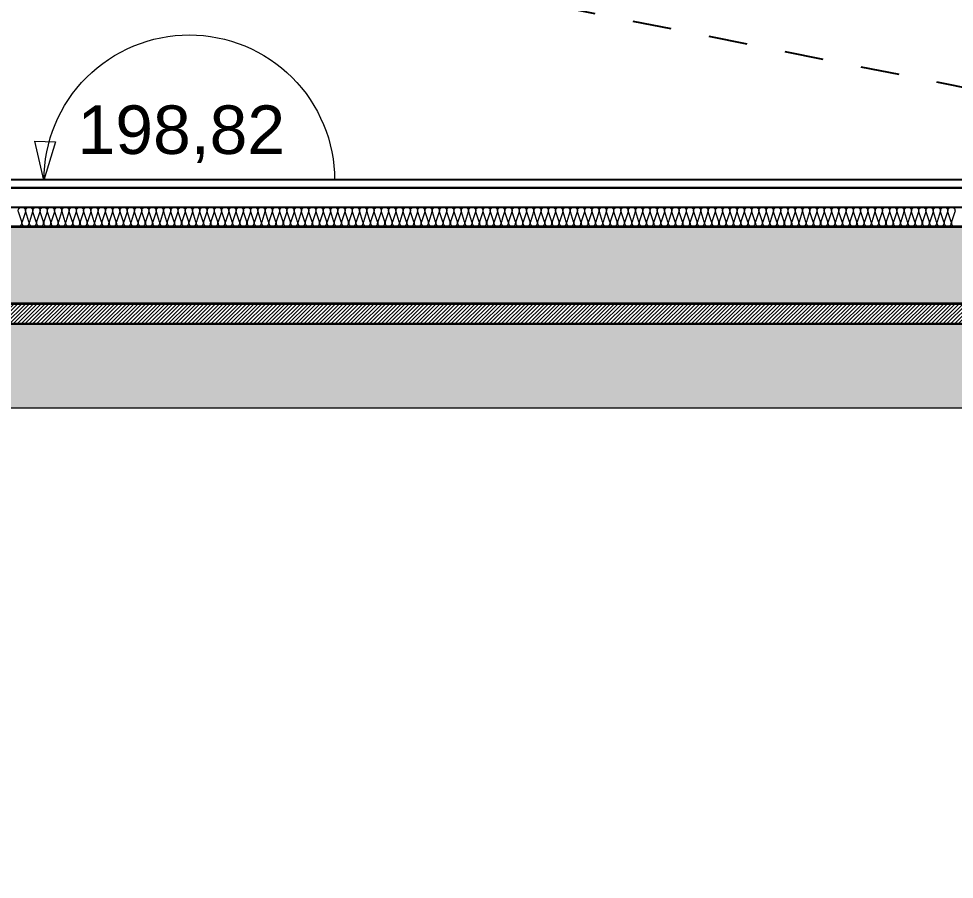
# Model space of a CAD drawing. Header units: metres. Extents: x 1838950 to 1842843, y 5171318 to 5174224.
# Drawn here: x 1841232.464 to 1841234.88, y 5171389.575 to 5171391.798 of the extents above; entities that cross this region are included whole.
import ezdxf

# ---------------------------------------------------------------- set-up
doc = ezdxf.new("R2010")
doc.units = ezdxf.units.M
doc.header["$LTSCALE"] = 0.0254
doc.linetypes.add('Style de ligne -1', pattern=[0.83328, 0.41656, -0.41672])
doc.layers.add('00 CHAZAL Coupe A.5', color=7, linetype='Continuous', lineweight=18)
doc.styles.add('Arial', font='arial.ttf')

# ---------------------------------------------------------------- blocks, each defined once
blk = doc.blocks.new('Groupe-1793-1')
at = {"layer": '00 CHAZAL Coupe A.5', "color": 7, "linetype": 'Continuous', "lineweight": 13}
for p, q in [((1841224.4753, 5171391.3112), (1841246.3779, 5171391.3112)), ((1841224.4753, 5171391.2612), (1841246.3779, 5171391.2612))]:
    blk.add_line(p, q, dxfattribs=at)
at = {"layer": '00 CHAZAL Coupe A.5', "color": 7, "linetype": 'Continuous', "lineweight": 13, "flags": 128}
for points in [[(1841232.4628, 5171391.2612, 0.511611), (1841232.4717, 5171391.2735), (1841232.4633, 5171391.2988, -0.511611), (1841232.4722, 5171391.3112, -0.511611), (1841232.4811, 5171391.2988), (1841232.4727, 5171391.2735, 0.511611), (1841232.4816, 5171391.2612, 0.511611), (1841232.4904, 5171391.2735), (1841232.482, 5171391.2988, -0.511611), (1841232.4909, 5171391.3112, -0.511611), (1841232.4998, 5171391.2988), (1841232.4914, 5171391.2735, 0.511611), (1841232.5003, 5171391.2612, 0.511611), (1841232.5092, 5171391.2735), (1841232.5008, 5171391.2988, -0.511611), (1841232.5097, 5171391.3112, -0.511611), (1841232.5186, 5171391.2988), (1841232.5102, 5171391.2735, 0.511611), (1841232.5191, 5171391.2612, 0.511611), (1841232.5279, 5171391.2735), (1841232.5195, 5171391.2988, -0.511611), (1841232.5284, 5171391.3112, -0.511611), (1841232.5373, 5171391.2988), (1841232.5289, 5171391.2735, 0.511611), (1841232.5378, 5171391.2612, 0.511611), (1841232.5467, 5171391.2735), (1841232.5383, 5171391.2988, -0.511611), (1841232.5472, 5171391.3112, -0.511611), (1841232.5561, 5171391.2988), (1841232.5477, 5171391.2735, 0.511611), (1841232.5566, 5171391.2612, 0.511611), (1841232.5654, 5171391.2735), (1841232.557, 5171391.2988, -0.511611), (1841232.5659, 5171391.3112, -0.511611), (1841232.5748, 5171391.2988), (1841232.5664, 5171391.2735, 0.511611), (1841232.5753, 5171391.2612, 0.511611), (1841232.5842, 5171391.2735), (1841232.5758, 5171391.2988, -0.511611), (1841232.5847, 5171391.3112, -0.511611), (1841232.5936, 5171391.2988), (1841232.5852, 5171391.2735, 0.511611), (1841232.5941, 5171391.2612, 0.511611), (1841232.6029, 5171391.2735), (1841232.5945, 5171391.2988, -0.511611), (1841232.6034, 5171391.3112, -0.511611), (1841232.6123, 5171391.2988), (1841232.6039, 5171391.2735, 0.511611), (1841232.6128, 5171391.2612, 0.511611), (1841232.6217, 5171391.2735), (1841232.6133, 5171391.2988, -0.511611), (1841232.6222, 5171391.3112, -0.511611), (1841232.6311, 5171391.2988), (1841232.6227, 5171391.2735, 0.511611), (1841232.6316, 5171391.2612, 0.511611), (1841232.6404, 5171391.2735), (1841232.632, 5171391.2988, -0.511611), (1841232.6409, 5171391.3112, -0.511611), (1841232.6498, 5171391.2988), (1841232.6414, 5171391.2735, 0.511611), (1841232.6503, 5171391.2612, 0.511611), (1841232.6592, 5171391.2735), (1841232.6508, 5171391.2988, -0.511611), (1841232.6597, 5171391.3112, -0.511611), (1841232.6686, 5171391.2988), (1841232.6602, 5171391.2735, 0.511611), (1841232.6691, 5171391.2612, 0.511611), (1841232.6779, 5171391.2735), (1841232.6695, 5171391.2988, -0.511611), (1841232.6784, 5171391.3112, -0.511611), (1841232.6873, 5171391.2988), (1841232.6789, 5171391.2735, 0.511611), (1841232.6878, 5171391.2612)], [(1841232.6878, 5171391.2612, 0.511611), (1841232.6967, 5171391.2735), (1841232.6883, 5171391.2988, -0.511611), (1841232.6972, 5171391.3112, -0.511611), (1841232.7061, 5171391.2988), (1841232.6977, 5171391.2735, 0.511611), (1841232.7066, 5171391.2612, 0.511611), (1841232.7154, 5171391.2735), (1841232.707, 5171391.2988, -0.511611), (1841232.7159, 5171391.3112, -0.511611), (1841232.7248, 5171391.2988), (1841232.7164, 5171391.2735, 0.511611), (1841232.7253, 5171391.2612, 0.511611), (1841232.7342, 5171391.2735), (1841232.7258, 5171391.2988, -0.511611), (1841232.7347, 5171391.3112, -0.511611), (1841232.7436, 5171391.2988), (1841232.7352, 5171391.2735, 0.511611), (1841232.7441, 5171391.2612, 0.511611), (1841232.7529, 5171391.2735), (1841232.7445, 5171391.2988, -0.511611), (1841232.7534, 5171391.3112, -0.511611), (1841232.7623, 5171391.2988), (1841232.7539, 5171391.2735, 0.511611), (1841232.7628, 5171391.2612, 0.511611), (1841232.7717, 5171391.2735), (1841232.7633, 5171391.2988, -0.511611), (1841232.7722, 5171391.3112, -0.511611), (1841232.7811, 5171391.2988), (1841232.7727, 5171391.2735, 0.511611), (1841232.7816, 5171391.2612, 0.511611), (1841232.7904, 5171391.2735), (1841232.782, 5171391.2988, -0.511611), (1841232.7909, 5171391.3112, -0.511611), (1841232.7998, 5171391.2988), (1841232.7914, 5171391.2735, 0.511611), (1841232.8003, 5171391.2612, 0.511611), (1841232.8092, 5171391.2735), (1841232.8008, 5171391.2988, -0.511611), (1841232.8097, 5171391.3112, -0.511611), (1841232.8186, 5171391.2988), (1841232.8102, 5171391.2735, 0.511611), (1841232.8191, 5171391.2612, 0.511611), (1841232.8279, 5171391.2735), (1841232.8195, 5171391.2988, -0.511611), (1841232.8284, 5171391.3112, -0.511611), (1841232.8373, 5171391.2988), (1841232.8289, 5171391.2735, 0.511611), (1841232.8378, 5171391.2612, 0.511611), (1841232.8467, 5171391.2735), (1841232.8383, 5171391.2988, -0.511611), (1841232.8472, 5171391.3112, -0.511611), (1841232.8561, 5171391.2988), (1841232.8477, 5171391.2735, 0.511611), (1841232.8566, 5171391.2612, 0.511611), (1841232.8654, 5171391.2735), (1841232.857, 5171391.2988, -0.511611), (1841232.8659, 5171391.3112, -0.511611), (1841232.8748, 5171391.2988), (1841232.8664, 5171391.2735, 0.511611), (1841232.8753, 5171391.2612, 0.511611), (1841232.8842, 5171391.2735), (1841232.8758, 5171391.2988, -0.511611), (1841232.8847, 5171391.3112, -0.511611), (1841232.8936, 5171391.2988), (1841232.8852, 5171391.2735, 0.511611), (1841232.8941, 5171391.2612, 0.511611), (1841232.9029, 5171391.2735), (1841232.8945, 5171391.2988, -0.511611), (1841232.9034, 5171391.3112, -0.511611), (1841232.9123, 5171391.2988), (1841232.9039, 5171391.2735, 0.511611), (1841232.9128, 5171391.2612, 0.511611), (1841232.9217, 5171391.2735), (1841232.9133, 5171391.2988, -0.511611), (1841232.9222, 5171391.3112, -0.511611), (1841232.9311, 5171391.2988), (1841232.9227, 5171391.2735, 0.511611), (1841232.9316, 5171391.2612, 0.511611), (1841232.9404, 5171391.2735), (1841232.932, 5171391.2988, -0.511611), (1841232.9409, 5171391.3112, -0.511611), (1841232.9498, 5171391.2988), (1841232.9414, 5171391.2735, 0.511611), (1841232.9503, 5171391.2612, 0.511611), (1841232.9592, 5171391.2735), (1841232.9508, 5171391.2988, -0.511611), (1841232.9597, 5171391.3112, -0.511611), (1841232.9686, 5171391.2988), (1841232.9602, 5171391.2735, 0.511611), (1841232.9691, 5171391.2612, 0.511611), (1841232.9779, 5171391.2735), (1841232.9695, 5171391.2988, -0.511611), (1841232.9784, 5171391.3112, -0.511611), (1841232.9873, 5171391.2988), (1841232.9789, 5171391.2735, 0.511611), (1841232.9878, 5171391.2612, 0.511611), (1841232.9967, 5171391.2735), (1841232.9883, 5171391.2988, -0.511611), (1841232.9972, 5171391.3112, -0.511611), (1841233.0061, 5171391.2988), (1841232.9977, 5171391.2735, 0.511611), (1841233.0066, 5171391.2612, 0.511611), (1841233.0154, 5171391.2735), (1841233.007, 5171391.2988, -0.511611), (1841233.0159, 5171391.3112, -0.511611), (1841233.0248, 5171391.2988), (1841233.0164, 5171391.2735, 0.511611), (1841233.0253, 5171391.2612, 0.511611), (1841233.0342, 5171391.2735), (1841233.03, 5171391.2862)], [(1841233.03, 5171391.2862), (1841233.0258, 5171391.2988, -0.511611), (1841233.0347, 5171391.3112, -0.511611), (1841233.0436, 5171391.2988), (1841233.0352, 5171391.2735, 0.511611), (1841233.0441, 5171391.2612, 0.511611), (1841233.0529, 5171391.2735), (1841233.0445, 5171391.2988, -0.511611), (1841233.0534, 5171391.3112, -0.511611), (1841233.0623, 5171391.2988), (1841233.0539, 5171391.2735, 0.511611), (1841233.0628, 5171391.2612, 0.511611), (1841233.0717, 5171391.2735), (1841233.0633, 5171391.2988, -0.511611), (1841233.0722, 5171391.3112, -0.511611), (1841233.0811, 5171391.2988), (1841233.0727, 5171391.2735, 0.511611), (1841233.0816, 5171391.2612, 0.511611), (1841233.0904, 5171391.2735), (1841233.082, 5171391.2988, -0.511611), (1841233.0909, 5171391.3112, -0.511611), (1841233.0998, 5171391.2988), (1841233.0914, 5171391.2735, 0.511611), (1841233.1003, 5171391.2612, 0.511611), (1841233.1092, 5171391.2735), (1841233.1008, 5171391.2988, -0.511611), (1841233.1097, 5171391.3112, -0.511611), (1841233.1186, 5171391.2988), (1841233.1102, 5171391.2735, 0.511611), (1841233.1191, 5171391.2612, 0.511611), (1841233.1279, 5171391.2735), (1841233.1195, 5171391.2988, -0.511611), (1841233.1284, 5171391.3112, -0.511611), (1841233.1373, 5171391.2988), (1841233.1289, 5171391.2735, 0.511611), (1841233.1378, 5171391.2612, 0.511611), (1841233.1467, 5171391.2735), (1841233.1383, 5171391.2988, -0.511611), (1841233.1472, 5171391.3112, -0.511611), (1841233.1561, 5171391.2988), (1841233.1477, 5171391.2735, 0.511611), (1841233.1566, 5171391.2612, 0.511611), (1841233.1654, 5171391.2735), (1841233.157, 5171391.2988, -0.511611), (1841233.1659, 5171391.3112, -0.511611), (1841233.1748, 5171391.2988), (1841233.1664, 5171391.2735, 0.511611), (1841233.1753, 5171391.2612, 0.511611), (1841233.1842, 5171391.2735), (1841233.1758, 5171391.2988, -0.511611), (1841233.1847, 5171391.3112, -0.511611), (1841233.1936, 5171391.2988), (1841233.1852, 5171391.2735, 0.511611), (1841233.1941, 5171391.2612, 0.511611), (1841233.2029, 5171391.2735), (1841233.1945, 5171391.2988, -0.511611), (1841233.2034, 5171391.3112, -0.511611), (1841233.2123, 5171391.2988), (1841233.2039, 5171391.2735, 0.511611), (1841233.2128, 5171391.2612, 0.511611), (1841233.2217, 5171391.2735), (1841233.2133, 5171391.2988, -0.511611), (1841233.2222, 5171391.3112, -0.511611), (1841233.2311, 5171391.2988), (1841233.2227, 5171391.2735, 0.511611), (1841233.2316, 5171391.2612, 0.511611), (1841233.2404, 5171391.2735), (1841233.232, 5171391.2988, -0.511611), (1841233.2409, 5171391.3112, -0.511611), (1841233.2498, 5171391.2988), (1841233.2414, 5171391.2735, 0.511611), (1841233.2503, 5171391.2612, 0.511611), (1841233.2592, 5171391.2735), (1841233.2508, 5171391.2988, -0.511611), (1841233.2597, 5171391.3112, -0.511611), (1841233.2686, 5171391.2988), (1841233.2602, 5171391.2735, 0.511611), (1841233.2691, 5171391.2612, 0.511611), (1841233.2779, 5171391.2735), (1841233.2695, 5171391.2988, -0.511611), (1841233.2784, 5171391.3112, -0.511611), (1841233.2873, 5171391.2988), (1841233.2789, 5171391.2735, 0.511611), (1841233.2878, 5171391.2612, 0.511611), (1841233.2967, 5171391.2735), (1841233.2883, 5171391.2988, -0.511611), (1841233.2972, 5171391.3112, -0.511611), (1841233.3061, 5171391.2988), (1841233.2977, 5171391.2735, 0.511611), (1841233.3066, 5171391.2612, 0.511611), (1841233.3154, 5171391.2735), (1841233.307, 5171391.2988, -0.511611), (1841233.3159, 5171391.3112, -0.511611), (1841233.3248, 5171391.2988), (1841233.3164, 5171391.2735, 0.511611), (1841233.3253, 5171391.2612, 0.511611), (1841233.3342, 5171391.2735), (1841233.3258, 5171391.2988, -0.511611), (1841233.3347, 5171391.3112, -0.511611), (1841233.3436, 5171391.2988), (1841233.3352, 5171391.2735, 0.511611), (1841233.3441, 5171391.2612, 0.511611), (1841233.3529, 5171391.2735), (1841233.3445, 5171391.2988, -0.511611), (1841233.3534, 5171391.3112, -0.511611), (1841233.3623, 5171391.2988), (1841233.3539, 5171391.2735, 0.511611), (1841233.3628, 5171391.2612, 0.511611), (1841233.3717, 5171391.2735), (1841233.3633, 5171391.2988, -0.511611), (1841233.3722, 5171391.3112)], [(1841233.3722, 5171391.3112, -0.511611), (1841233.3811, 5171391.2988), (1841233.3727, 5171391.2735, 0.511611), (1841233.3816, 5171391.2612, 0.511611), (1841233.3904, 5171391.2735), (1841233.382, 5171391.2988, -0.511611), (1841233.3909, 5171391.3112, -0.511611), (1841233.3998, 5171391.2988), (1841233.3914, 5171391.2735, 0.511611), (1841233.4003, 5171391.2612, 0.511611), (1841233.4092, 5171391.2735), (1841233.4008, 5171391.2988, -0.511611), (1841233.4097, 5171391.3112, -0.511611), (1841233.4186, 5171391.2988), (1841233.4102, 5171391.2735, 0.511611), (1841233.4191, 5171391.2612, 0.511611), (1841233.4279, 5171391.2735), (1841233.4195, 5171391.2988, -0.511611), (1841233.4284, 5171391.3112, -0.511611), (1841233.4373, 5171391.2988), (1841233.4289, 5171391.2735, 0.511611), (1841233.4378, 5171391.2612, 0.511611), (1841233.4467, 5171391.2735), (1841233.4383, 5171391.2988, -0.511611), (1841233.4472, 5171391.3112, -0.511611), (1841233.4561, 5171391.2988), (1841233.4477, 5171391.2735, 0.511611), (1841233.4566, 5171391.2612, 0.511611), (1841233.4654, 5171391.2735), (1841233.457, 5171391.2988, -0.511611), (1841233.4659, 5171391.3112, -0.511611), (1841233.4748, 5171391.2988), (1841233.4664, 5171391.2735, 0.511611), (1841233.4753, 5171391.2612, 0.511611), (1841233.4842, 5171391.2735), (1841233.4758, 5171391.2988, -0.511611), (1841233.4847, 5171391.3112, -0.511611), (1841233.4936, 5171391.2988), (1841233.4852, 5171391.2735, 0.511611), (1841233.4941, 5171391.2612, 0.511611), (1841233.5029, 5171391.2735), (1841233.4945, 5171391.2988, -0.511611), (1841233.5034, 5171391.3112, -0.511611), (1841233.5123, 5171391.2988), (1841233.5039, 5171391.2735, 0.511611), (1841233.5128, 5171391.2612, 0.511611), (1841233.5217, 5171391.2735), (1841233.5133, 5171391.2988, -0.511611), (1841233.5222, 5171391.3112, -0.511611), (1841233.5311, 5171391.2988), (1841233.5227, 5171391.2735, 0.511611), (1841233.5316, 5171391.2612, 0.511611), (1841233.5404, 5171391.2735), (1841233.532, 5171391.2988, -0.511611), (1841233.5409, 5171391.3112, -0.511611), (1841233.5498, 5171391.2988), (1841233.5414, 5171391.2735, 0.511611), (1841233.5503, 5171391.2612, 0.511611), (1841233.5592, 5171391.2735), (1841233.5508, 5171391.2988, -0.511611), (1841233.5597, 5171391.3112, -0.511611), (1841233.5686, 5171391.2988), (1841233.5602, 5171391.2735, 0.511611), (1841233.5691, 5171391.2612, 0.511611), (1841233.5779, 5171391.2735), (1841233.5695, 5171391.2988, -0.511611), (1841233.5784, 5171391.3112, -0.511611), (1841233.5873, 5171391.2988), (1841233.5789, 5171391.2735, 0.511611), (1841233.5878, 5171391.2612, 0.511611), (1841233.5967, 5171391.2735), (1841233.5883, 5171391.2988, -0.511611), (1841233.5972, 5171391.3112, -0.511611), (1841233.6061, 5171391.2988), (1841233.5977, 5171391.2735, 0.511611), (1841233.6066, 5171391.2612, 0.511611), (1841233.6154, 5171391.2735), (1841233.607, 5171391.2988, -0.511611), (1841233.6159, 5171391.3112, -0.511611), (1841233.6248, 5171391.2988), (1841233.6164, 5171391.2735, 0.511611), (1841233.6253, 5171391.2612, 0.511611), (1841233.6342, 5171391.2735), (1841233.6258, 5171391.2988, -0.511611), (1841233.6347, 5171391.3112, -0.511611), (1841233.6436, 5171391.2988), (1841233.6352, 5171391.2735, 0.511611), (1841233.6441, 5171391.2612, 0.511611), (1841233.6529, 5171391.2735), (1841233.6445, 5171391.2988, -0.511611), (1841233.6534, 5171391.3112, -0.511611), (1841233.6623, 5171391.2988), (1841233.6539, 5171391.2735, 0.511611), (1841233.6628, 5171391.2612, 0.511611), (1841233.6717, 5171391.2735), (1841233.6633, 5171391.2988, -0.511611), (1841233.6722, 5171391.3112, -0.511611), (1841233.6811, 5171391.2988), (1841233.6727, 5171391.2735, 0.511611), (1841233.6816, 5171391.2612, 0.511611), (1841233.6904, 5171391.2735), (1841233.682, 5171391.2988, -0.511611), (1841233.6909, 5171391.3112, -0.511611), (1841233.6998, 5171391.2988), (1841233.6914, 5171391.2735, 0.511611), (1841233.7003, 5171391.2612, 0.511611), (1841233.7092, 5171391.2735), (1841233.7008, 5171391.2988, -0.511611), (1841233.7097, 5171391.3112, -0.511611), (1841233.7186, 5171391.2988), (1841233.7144, 5171391.2862)], [(1841233.7144, 5171391.2862), (1841233.7102, 5171391.2735, 0.511611), (1841233.7191, 5171391.2612, 0.511611), (1841233.7279, 5171391.2735), (1841233.7195, 5171391.2988, -0.511611), (1841233.7284, 5171391.3112, -0.511611), (1841233.7373, 5171391.2988), (1841233.7289, 5171391.2735, 0.511611), (1841233.7378, 5171391.2612, 0.511611), (1841233.7467, 5171391.2735), (1841233.7383, 5171391.2988, -0.511611), (1841233.7472, 5171391.3112, -0.511611), (1841233.7561, 5171391.2988), (1841233.7477, 5171391.2735, 0.511611), (1841233.7566, 5171391.2612, 0.511611), (1841233.7654, 5171391.2735), (1841233.757, 5171391.2988, -0.511611), (1841233.7659, 5171391.3112, -0.511611), (1841233.7748, 5171391.2988), (1841233.7664, 5171391.2735, 0.511611), (1841233.7753, 5171391.2612, 0.511611), (1841233.7842, 5171391.2735), (1841233.7758, 5171391.2988, -0.511611), (1841233.7847, 5171391.3112, -0.511611), (1841233.7936, 5171391.2988), (1841233.7852, 5171391.2735, 0.511611), (1841233.7941, 5171391.2612, 0.511611), (1841233.8029, 5171391.2735), (1841233.7945, 5171391.2988, -0.511611), (1841233.8034, 5171391.3112, -0.511611), (1841233.8123, 5171391.2988), (1841233.8039, 5171391.2735, 0.511611), (1841233.8128, 5171391.2612, 0.511611), (1841233.8217, 5171391.2735), (1841233.8133, 5171391.2988, -0.511611), (1841233.8222, 5171391.3112, -0.511611), (1841233.8311, 5171391.2988), (1841233.8227, 5171391.2735, 0.511611), (1841233.8316, 5171391.2612, 0.511611), (1841233.8404, 5171391.2735), (1841233.832, 5171391.2988, -0.511611), (1841233.8409, 5171391.3112, -0.511611), (1841233.8498, 5171391.2988), (1841233.8414, 5171391.2735, 0.511611), (1841233.8503, 5171391.2612, 0.511611), (1841233.8592, 5171391.2735), (1841233.8508, 5171391.2988, -0.511611), (1841233.8597, 5171391.3112, -0.511611), (1841233.8686, 5171391.2988), (1841233.8602, 5171391.2735, 0.511611), (1841233.8691, 5171391.2612, 0.511611), (1841233.8779, 5171391.2735), (1841233.8695, 5171391.2988, -0.511611), (1841233.8784, 5171391.3112, -0.511611), (1841233.8873, 5171391.2988), (1841233.8789, 5171391.2735, 0.511611), (1841233.8878, 5171391.2612, 0.511611), (1841233.8967, 5171391.2735), (1841233.8883, 5171391.2988, -0.511611), (1841233.8972, 5171391.3112, -0.511611), (1841233.9061, 5171391.2988), (1841233.8977, 5171391.2735, 0.511611), (1841233.9066, 5171391.2612, 0.511611), (1841233.9154, 5171391.2735), (1841233.907, 5171391.2988, -0.511611), (1841233.9159, 5171391.3112, -0.511611), (1841233.9248, 5171391.2988), (1841233.9164, 5171391.2735, 0.511611), (1841233.9253, 5171391.2612, 0.511611), (1841233.9342, 5171391.2735), (1841233.9258, 5171391.2988, -0.511611), (1841233.9347, 5171391.3112, -0.511611), (1841233.9436, 5171391.2988), (1841233.9352, 5171391.2735, 0.511611), (1841233.9441, 5171391.2612, 0.511611), (1841233.9529, 5171391.2735), (1841233.9445, 5171391.2988, -0.511611), (1841233.9534, 5171391.3112, -0.511611), (1841233.9623, 5171391.2988), (1841233.9539, 5171391.2735, 0.511611), (1841233.9628, 5171391.2612, 0.511611), (1841233.9717, 5171391.2735), (1841233.9633, 5171391.2988, -0.511611), (1841233.9722, 5171391.3112, -0.511611), (1841233.9811, 5171391.2988), (1841233.9727, 5171391.2735, 0.511611), (1841233.9816, 5171391.2612, 0.511611), (1841233.9904, 5171391.2735), (1841233.982, 5171391.2988, -0.511611), (1841233.9909, 5171391.3112, -0.511611), (1841233.9998, 5171391.2988), (1841233.9914, 5171391.2735, 0.511611), (1841234.0003, 5171391.2612, 0.511611), (1841234.0092, 5171391.2735), (1841234.0008, 5171391.2988, -0.511611), (1841234.0097, 5171391.3112, -0.511611), (1841234.0186, 5171391.2988), (1841234.0102, 5171391.2735, 0.511611), (1841234.0191, 5171391.2612, 0.511611), (1841234.0279, 5171391.2735), (1841234.0195, 5171391.2988, -0.511611), (1841234.0284, 5171391.3112, -0.511611), (1841234.0373, 5171391.2988), (1841234.0289, 5171391.2735, 0.511611), (1841234.0378, 5171391.2612, 0.511611), (1841234.0467, 5171391.2735), (1841234.0383, 5171391.2988, -0.511611), (1841234.0472, 5171391.3112, -0.511611), (1841234.0561, 5171391.2988), (1841234.0477, 5171391.2735, 0.511611), (1841234.0566, 5171391.2612)], [(1841234.0566, 5171391.2612, 0.511611), (1841234.0654, 5171391.2735), (1841234.057, 5171391.2988, -0.511611), (1841234.0659, 5171391.3112, -0.511611), (1841234.0748, 5171391.2988), (1841234.0664, 5171391.2735, 0.511611), (1841234.0753, 5171391.2612, 0.511611), (1841234.0842, 5171391.2735), (1841234.0758, 5171391.2988, -0.511611), (1841234.0847, 5171391.3112, -0.511611), (1841234.0936, 5171391.2988), (1841234.0852, 5171391.2735, 0.511611), (1841234.0941, 5171391.2612, 0.511611), (1841234.1029, 5171391.2735), (1841234.0945, 5171391.2988, -0.511611), (1841234.1034, 5171391.3112, -0.511611), (1841234.1123, 5171391.2988), (1841234.1039, 5171391.2735, 0.511611), (1841234.1128, 5171391.2612, 0.511611), (1841234.1217, 5171391.2735), (1841234.1133, 5171391.2988, -0.511611), (1841234.1222, 5171391.3112, -0.511611), (1841234.1311, 5171391.2988), (1841234.1227, 5171391.2735, 0.511611), (1841234.1316, 5171391.2612, 0.511611), (1841234.1404, 5171391.2735), (1841234.132, 5171391.2988, -0.511611), (1841234.1409, 5171391.3112, -0.511611), (1841234.1498, 5171391.2988), (1841234.1414, 5171391.2735, 0.511611), (1841234.1503, 5171391.2612, 0.511611), (1841234.1592, 5171391.2735), (1841234.1508, 5171391.2988, -0.511611), (1841234.1597, 5171391.3112, -0.511611), (1841234.1686, 5171391.2988), (1841234.1602, 5171391.2735, 0.511611), (1841234.1691, 5171391.2612, 0.511611), (1841234.1779, 5171391.2735), (1841234.1695, 5171391.2988, -0.511611), (1841234.1784, 5171391.3112, -0.511611), (1841234.1873, 5171391.2988), (1841234.1789, 5171391.2735, 0.511611), (1841234.1878, 5171391.2612, 0.511611), (1841234.1967, 5171391.2735), (1841234.1883, 5171391.2988, -0.511611), (1841234.1972, 5171391.3112, -0.511611), (1841234.2061, 5171391.2988), (1841234.1977, 5171391.2735, 0.511611), (1841234.2066, 5171391.2612, 0.511611), (1841234.2154, 5171391.2735), (1841234.207, 5171391.2988, -0.511611), (1841234.2159, 5171391.3112, -0.511611), (1841234.2248, 5171391.2988), (1841234.2164, 5171391.2735, 0.511611), (1841234.2253, 5171391.2612, 0.511611), (1841234.2342, 5171391.2735), (1841234.2258, 5171391.2988, -0.511611), (1841234.2347, 5171391.3112, -0.511611), (1841234.2436, 5171391.2988), (1841234.2352, 5171391.2735, 0.511611), (1841234.2441, 5171391.2612, 0.511611), (1841234.2529, 5171391.2735), (1841234.2445, 5171391.2988, -0.511611), (1841234.2534, 5171391.3112, -0.511611), (1841234.2623, 5171391.2988), (1841234.2539, 5171391.2735, 0.511611), (1841234.2628, 5171391.2612, 0.511611), (1841234.2717, 5171391.2735), (1841234.2633, 5171391.2988, -0.511611), (1841234.2722, 5171391.3112, -0.511611), (1841234.2811, 5171391.2988), (1841234.2727, 5171391.2735, 0.511611), (1841234.2816, 5171391.2612, 0.511611), (1841234.2904, 5171391.2735), (1841234.282, 5171391.2988, -0.511611), (1841234.2909, 5171391.3112, -0.511611), (1841234.2998, 5171391.2988), (1841234.2914, 5171391.2735, 0.511611), (1841234.3003, 5171391.2612, 0.511611), (1841234.3092, 5171391.2735), (1841234.3008, 5171391.2988, -0.511611), (1841234.3097, 5171391.3112, -0.511611), (1841234.3186, 5171391.2988), (1841234.3102, 5171391.2735, 0.511611), (1841234.3191, 5171391.2612, 0.511611), (1841234.3279, 5171391.2735), (1841234.3195, 5171391.2988, -0.511611), (1841234.3284, 5171391.3112, -0.511611), (1841234.3373, 5171391.2988), (1841234.3289, 5171391.2735, 0.511611), (1841234.3378, 5171391.2612, 0.511611), (1841234.3467, 5171391.2735), (1841234.3383, 5171391.2988, -0.511611), (1841234.3472, 5171391.3112, -0.511611), (1841234.3561, 5171391.2988), (1841234.3477, 5171391.2735, 0.511611), (1841234.3566, 5171391.2612, 0.511611), (1841234.3654, 5171391.2735), (1841234.357, 5171391.2988, -0.511611), (1841234.3659, 5171391.3112, -0.511611), (1841234.3748, 5171391.2988), (1841234.3664, 5171391.2735, 0.511611), (1841234.3753, 5171391.2612, 0.511611), (1841234.3842, 5171391.2735), (1841234.3758, 5171391.2988, -0.511611), (1841234.3847, 5171391.3112, -0.511611), (1841234.3936, 5171391.2988), (1841234.3852, 5171391.2735, 0.511611), (1841234.3941, 5171391.2612, 0.511611), (1841234.4029, 5171391.2735), (1841234.3987, 5171391.2862)], [(1841234.3987, 5171391.2862), (1841234.3945, 5171391.2988, -0.511611), (1841234.4034, 5171391.3112, -0.511611), (1841234.4123, 5171391.2988), (1841234.4039, 5171391.2735, 0.511611), (1841234.4128, 5171391.2612, 0.511611), (1841234.4217, 5171391.2735), (1841234.4133, 5171391.2988, -0.511611), (1841234.4222, 5171391.3112, -0.511611), (1841234.4311, 5171391.2988), (1841234.4227, 5171391.2735, 0.511611), (1841234.4316, 5171391.2612, 0.511611), (1841234.4404, 5171391.2735), (1841234.432, 5171391.2988, -0.511611), (1841234.4409, 5171391.3112, -0.511611), (1841234.4498, 5171391.2988), (1841234.4414, 5171391.2735, 0.511611), (1841234.4503, 5171391.2612, 0.511611), (1841234.4592, 5171391.2735), (1841234.4508, 5171391.2988, -0.511611), (1841234.4597, 5171391.3112, -0.511611), (1841234.4686, 5171391.2988), (1841234.4602, 5171391.2735, 0.511611), (1841234.4691, 5171391.2612, 0.511611), (1841234.4779, 5171391.2735), (1841234.4695, 5171391.2988, -0.511611), (1841234.4784, 5171391.3112, -0.511611), (1841234.4873, 5171391.2988), (1841234.4789, 5171391.2735, 0.511611), (1841234.4878, 5171391.2612, 0.511611), (1841234.4967, 5171391.2735), (1841234.4883, 5171391.2988, -0.511611), (1841234.4972, 5171391.3112, -0.511611), (1841234.5061, 5171391.2988), (1841234.4977, 5171391.2735, 0.511611), (1841234.5066, 5171391.2612, 0.511611), (1841234.5154, 5171391.2735), (1841234.507, 5171391.2988, -0.511611), (1841234.5159, 5171391.3112, -0.511611), (1841234.5248, 5171391.2988), (1841234.5164, 5171391.2735, 0.511611), (1841234.5253, 5171391.2612, 0.511611), (1841234.5342, 5171391.2735), (1841234.5258, 5171391.2988, -0.511611), (1841234.5347, 5171391.3112, -0.511611), (1841234.5436, 5171391.2988), (1841234.5352, 5171391.2735, 0.511611), (1841234.5441, 5171391.2612, 0.511611), (1841234.5529, 5171391.2735), (1841234.5445, 5171391.2988, -0.511611), (1841234.5534, 5171391.3112, -0.511611), (1841234.5623, 5171391.2988), (1841234.5539, 5171391.2735, 0.511611), (1841234.5628, 5171391.2612, 0.511611), (1841234.5717, 5171391.2735), (1841234.5633, 5171391.2988, -0.511611), (1841234.5722, 5171391.3112, -0.511611), (1841234.5811, 5171391.2988), (1841234.5727, 5171391.2735, 0.511611), (1841234.5816, 5171391.2612, 0.511611), (1841234.5904, 5171391.2735), (1841234.582, 5171391.2988, -0.511611), (1841234.5909, 5171391.3112, -0.511611), (1841234.5998, 5171391.2988), (1841234.5914, 5171391.2735, 0.511611), (1841234.6003, 5171391.2612, 0.511611), (1841234.6092, 5171391.2735), (1841234.6008, 5171391.2988, -0.511611), (1841234.6097, 5171391.3112, -0.511611), (1841234.6186, 5171391.2988), (1841234.6102, 5171391.2735, 0.511611), (1841234.6191, 5171391.2612, 0.511611), (1841234.6279, 5171391.2735), (1841234.6195, 5171391.2988, -0.511611), (1841234.6284, 5171391.3112, -0.511611), (1841234.6373, 5171391.2988), (1841234.6289, 5171391.2735, 0.511611), (1841234.6378, 5171391.2612, 0.511611), (1841234.6467, 5171391.2735), (1841234.6383, 5171391.2988, -0.511611), (1841234.6472, 5171391.3112, -0.511611), (1841234.6561, 5171391.2988), (1841234.6477, 5171391.2735, 0.511611), (1841234.6566, 5171391.2612, 0.511611), (1841234.6654, 5171391.2735), (1841234.657, 5171391.2988, -0.511611), (1841234.6659, 5171391.3112, -0.511611), (1841234.6748, 5171391.2988), (1841234.6664, 5171391.2735, 0.511611), (1841234.6753, 5171391.2612, 0.511611), (1841234.6842, 5171391.2735), (1841234.6758, 5171391.2988, -0.511611), (1841234.6847, 5171391.3112, -0.511611), (1841234.6936, 5171391.2988), (1841234.6852, 5171391.2735, 0.511611), (1841234.6941, 5171391.2612, 0.511611), (1841234.7029, 5171391.2735), (1841234.6945, 5171391.2988, -0.511611), (1841234.7034, 5171391.3112, -0.511611), (1841234.7123, 5171391.2988), (1841234.7039, 5171391.2735, 0.511611), (1841234.7128, 5171391.2612, 0.511611), (1841234.7217, 5171391.2735), (1841234.7133, 5171391.2988, -0.511611), (1841234.7222, 5171391.3112, -0.511611), (1841234.7311, 5171391.2988), (1841234.7227, 5171391.2735, 0.511611), (1841234.7316, 5171391.2612, 0.511611), (1841234.7404, 5171391.2735), (1841234.732, 5171391.2988, -0.511611), (1841234.7409, 5171391.3112)], [(1841234.7409, 5171391.3112, -0.511611), (1841234.7498, 5171391.2988), (1841234.7414, 5171391.2735, 0.511611), (1841234.7503, 5171391.2612, 0.511611), (1841234.7592, 5171391.2735), (1841234.7508, 5171391.2988, -0.511611), (1841234.7597, 5171391.3112, -0.511611), (1841234.7686, 5171391.2988), (1841234.7602, 5171391.2735, 0.511611), (1841234.7691, 5171391.2612, 0.511611), (1841234.7779, 5171391.2735), (1841234.7695, 5171391.2988, -0.511611), (1841234.7784, 5171391.3112, -0.511611), (1841234.7873, 5171391.2988), (1841234.7789, 5171391.2735, 0.511611), (1841234.7878, 5171391.2612, 0.511611), (1841234.7967, 5171391.2735), (1841234.7883, 5171391.2988, -0.511611), (1841234.7972, 5171391.3112, -0.511611), (1841234.8061, 5171391.2988), (1841234.7977, 5171391.2735, 0.511611), (1841234.8066, 5171391.2612, 0.511611), (1841234.8154, 5171391.2735), (1841234.807, 5171391.2988, -0.511611), (1841234.8159, 5171391.3112, -0.511611), (1841234.8248, 5171391.2988), (1841234.8164, 5171391.2735, 0.511611), (1841234.8253, 5171391.2612, 0.511611), (1841234.8342, 5171391.2735), (1841234.8258, 5171391.2988, -0.511611), (1841234.8347, 5171391.3112, -0.511611), (1841234.8436, 5171391.2988), (1841234.8352, 5171391.2735, 0.511611), (1841234.8441, 5171391.2612, 0.511611), (1841234.8529, 5171391.2735), (1841234.8445, 5171391.2988, -0.511611), (1841234.8534, 5171391.3112, -0.511611), (1841234.8623, 5171391.2988), (1841234.8539, 5171391.2735, 0.511611), (1841234.8628, 5171391.2612, 0.511611), (1841234.8717, 5171391.2735), (1841234.8633, 5171391.2988, -0.511611), (1841234.8722, 5171391.3112, -0.511611), (1841234.8811, 5171391.2988), (1841234.8727, 5171391.2735, 0.511611), (1841234.8816, 5171391.2612, 0.511611)]]:
    blk.add_lwpolyline(points, format="xyb", dxfattribs=at)
blk = doc.blocks.new('Groupe-1856-1')
at = {"layer": '00 CHAZAL Coupe A.5', "color": 7, "linetype": 'Continuous', "lineweight": 5, "flags": 128}
blk.add_lwpolyline([(1841232.5292, 5171391.3809), (1841232.5297, 5171391.3993), (1841232.531, 5171391.4176), (1841232.5333, 5171391.4359), (1841232.5364, 5171391.4541), (1841232.5405, 5171391.472), (1841232.5454, 5171391.4898), (1841232.5511, 5171391.5073), (1841232.5578, 5171391.5245), (1841232.5652, 5171391.5413), (1841232.5735, 5171391.5577), (1841232.5826, 5171391.5738), (1841232.5924, 5171391.5893), (1841232.603, 5171391.6044), (1841232.6144, 5171391.6189), (1841232.6264, 5171391.6329), (1841232.6391, 5171391.6462), (1841232.6524, 5171391.6589), (1841232.6664, 5171391.6709), (1841232.6809, 5171391.6823), (1841232.6959, 5171391.6929), (1841232.7115, 5171391.7027), (1841232.7275, 5171391.7118), (1841232.744, 5171391.7201), (1841232.7608, 5171391.7275), (1841232.778, 5171391.7342), (1841232.7955, 5171391.74), (1841232.8132, 5171391.7449), (1841232.8312, 5171391.7489), (1841232.8493, 5171391.7521), (1841232.8676, 5171391.7543), (1841232.886, 5171391.7557), (1841232.9044, 5171391.7561), (1841232.9228, 5171391.7557), (1841232.9412, 5171391.7543), (1841232.9595, 5171391.7521), (1841232.9776, 5171391.7489), (1841232.9956, 5171391.7449), (1841233.0133, 5171391.74), (1841233.0308, 5171391.7342), (1841233.048, 5171391.7276), (1841233.0648, 5171391.7201), (1841233.0813, 5171391.7118), (1841233.0973, 5171391.7028), (1841233.1129, 5171391.6929), (1841233.1279, 5171391.6823), (1841233.1424, 5171391.671), (1841233.1564, 5171391.6589), (1841233.1697, 5171391.6463), (1841233.1824, 5171391.6329), (1841233.1945, 5171391.619), (1841233.2058, 5171391.6045), (1841233.2164, 5171391.5894), (1841233.2263, 5171391.5738), (1841233.2353, 5171391.5578), (1841233.2436, 5171391.5414), (1841233.2511, 5171391.5245), (1841233.2577, 5171391.5073), (1841233.2635, 5171391.4899), (1841233.2684, 5171391.4721), (1841233.2724, 5171391.4541), (1841233.2756, 5171391.436), (1841233.2779, 5171391.4177), (1841233.2792, 5171391.3994), (1841233.2797, 5171391.3809)], dxfattribs=at)
blk.add_lwpolyline([(1841232.559, 5171391.48), (1841232.5292, 5171391.3809), (1841232.5054, 5171391.4816)], close=True, dxfattribs=at)
at = {"layer": '00 CHAZAL Coupe A.5', "color": 7, "insert": (1841232.616, 5171391.5739), "char_height": 0.1254, "attachment_point": 1, "rotation": 0.006, "line_spacing_factor": 0.96984, "style": 'Arial'}
blk.add_mtext('198,82', dxfattribs=at)
blk = doc.blocks.new('Groupe-1984-1')
at = {"layer": '00 CHAZAL Coupe A.5', "color": 12, "linetype": 'Style de ligne -1', "lineweight": 25, "true_color": 0xdd0806, "flags": 128}
blk.add_lwpolyline([(1841189.1629, 5171397.9625), (1841192.7829, 5171397.5025), (1841198.0429, 5171395.7025), (1841206.5429, 5171395.5525), (1841210.8779, 5171395.5462), (1841215.3429, 5171395.3625), (1841217.53, 5171395.1325), (1841223.7829, 5171393.4125), (1841229.2099, 5171392.7625), (1841235.4429, 5171391.5125), (1841245.3305, 5171390.3278), (1841252.088, 5171388.3553), (1841259.9177, 5171385.8283), (1841263.1222, 5171385.6625), (1841272.6, 5171379.6525), (1841275.4229, 5171379.6425)], dxfattribs=at)

msp = doc.modelspace()

# ---------------------------------------------------------------- hatches: boundary and pattern name
at = {"layer": '00 CHAZAL Coupe A.5', "linetype": 'Continuous', "lineweight": 0, "true_color": 0xaaaaaa}
h = msp.add_hatch(color=253, dxfattribs=at)
h.paths.add_polyline_path([(1841239.1099, 5171403.2439), (1841238.9499, 5171403.2439), (1841238.9499, 5171402.522), (1841224.6549, 5171402.522), (1841224.6549, 5171402.8722), (1841224.4749, 5171402.8722), (1841224.4749, 5171402.3262), (1841224.4753, 5171402.3262), (1841224.4753, 5171402.2722), (1841231.9236, 5171402.2722), (1841231.9236, 5171399.7325), (1841224.6553, 5171399.7325), (1841224.6553, 5171399.7322), (1841224.4753, 5171399.7322), (1841224.4753, 5171399.4822), (1841236.9879, 5171399.4822), (1841236.9879, 5171399.1129), (1841237.088, 5171399.1129), (1841237.088, 5171399.4822), (1841238.9303, 5171399.4822), (1841238.9303, 5171396.9425), (1841224.4753, 5171396.9425), (1841224.4753, 5171396.6924), (1841246.3779, 5171396.6924), (1841246.3779, 5171394.1015), (1841224.4753, 5171394.1015), (1841224.4753, 5171394.1014), (1841224.475, 5171394.1014), (1841224.475, 5171393.8514), (1841246.3779, 5171393.8514), (1841246.3779, 5171391.2612), (1841224.4753, 5171391.2612), (1841224.4753, 5171390.5112), (1841224.6553, 5171390.5657), (1841224.6553, 5171391.0317), (1841224.655, 5171391.0317), (1841224.655, 5171391.0617), (1841241.8826, 5171391.0617), (1841241.8826, 5171387.4772), (1841242.0826, 5171387.5343), (1841242.0826, 5171388.1704), (1841244.3829, 5171388.1704), (1841244.3829, 5171387.5928), (1841244.5758, 5171387.6477), (1841244.5758, 5171388.221), (1841251.1924, 5171388.221), (1841251.1924, 5171387.7397), (1841251.3529, 5171387.7877), (1841251.3529, 5171393.7041), (1841251.3532, 5171393.7041), (1841251.3532, 5171393.7364), (1841251.3524, 5171393.7364), (1841251.3524, 5171395.1234), (1841251.233, 5171395.1344), (1841251.233, 5171395.1634), (1841251.232, 5171395.1634), (1841251.232, 5171395.1656), (1841251.1924, 5171395.1656), (1841251.1924, 5171394.1015), (1841246.5578, 5171394.1015), (1841246.5578, 5171396.7225), (1841251.1924, 5171396.7225), (1841251.1924, 5171396.4894), (1841251.3524, 5171396.4894), (1841251.3524, 5171396.5307), (1841251.3529, 5171396.5307), (1841251.3529, 5171396.5567), (1841251.3524, 5171396.5567), (1841251.3524, 5171396.7225), (1841252.3408, 5171396.7225), (1841252.3408, 5171396.9289), (1841251.7205, 5171396.938), (1841251.7205, 5171396.9378), (1841251.3624, 5171396.9425), (1841251.3524, 5171396.9425), (1841251.3524, 5171397.0702), (1841251.3529, 5171397.0702), (1841251.3529, 5171397.2461), (1841251.3524, 5171397.2461), (1841251.3524, 5171397.2682), (1841251.3525, 5171397.2682), (1841251.3525, 5171397.4122), (1841251.3523, 5171397.4122), (1841251.3523, 5171397.4392), (1841251.1924, 5171397.4392), (1841251.1924, 5171396.9425), (1841245.1091, 5171396.9425), (1841245.0859, 5171396.9707), (1841245.0026, 5171397.1727), (1841244.92, 5171397.1734), (1841244.92, 5171397.1734), (1841244.9193, 5171397.1734), (1841244.9193, 5171396.9443), (1841244.9196, 5171396.9425), (1841239.1105, 5171396.9425), (1841239.1105, 5171399.2922), (1841239.1099, 5171399.2922), (1841239.1099, 5171399.5122), (1841244.863, 5171399.5122), (1841244.863, 5171399.5125), (1841244.9574, 5171399.5125), (1841244.9574, 5171399.4392), (1841245.1173, 5171399.4392), (1841245.1173, 5171399.4452), (1841245.1176, 5171399.4452), (1841245.1176, 5171399.5125), (1841246.106, 5171399.5125), (1841246.106, 5171399.7247), (1841245.4555, 5171399.7356), (1841245.455, 5171399.7343), (1841245.1176, 5171399.7399), (1841245.1176, 5171400.2325), (1841244.8176, 5171400.2325), (1841244.8176, 5171399.7325), (1841239.1099, 5171399.7325)])
h.paths.add_polyline_path([(1841244.3829, 5171391.0412), (1841244.3829, 5171388.4209), (1841242.0826, 5171388.4209), (1841242.0826, 5171391.0412)])
h.paths.add_polyline_path([(1841246.3779, 5171391.0412), (1841246.3779, 5171388.421), (1841244.5758, 5171388.421), (1841244.5758, 5171391.0412)])
h.paths.add_polyline_path([(1841251.1924, 5171391.0412), (1841251.1924, 5171390.9013), (1841251.1926, 5171390.9013), (1841251.1926, 5171390.8638), (1841251.1926, 5171390.8638), (1841251.1926, 5171388.421), (1841246.5578, 5171388.421), (1841246.5578, 5171391.0412)])
h.paths.add_polyline_path([(1841251.1924, 5171393.8815), (1841251.1924, 5171391.2612), (1841246.5579, 5171391.2612), (1841246.5579, 5171393.8815)])
h.paths.add_polyline_path([(1841244.92, 5171397.1734), (1841244.92, 5171397.1725), (1841244.9193, 5171397.1734)])
h.paths.add_polyline_path([(1841238.9303, 5171402.302), (1841238.9303, 5171399.7325), (1841238.5979, 5171399.7325), (1841232.1036, 5171399.7325), (1841232.1036, 5171402.3015), (1841238.8522, 5171402.302)])
at = {"layer": '00 CHAZAL Coupe A.5', "linetype": 'Continuous', "lineweight": 5, "true_color": 0xc0c0c0}
h = msp.add_hatch(dxfattribs=at)
h.set_pattern_fill('BOIS 45', color=9, style=0, pattern_type=2)
h.set_pattern_definition([(45, (388.169114, 220.869576), (0, -0.01), [])])
h.paths.add_polyline_path([(1841224.655, 5171391.0617), (1841241.8826, 5171391.0617), (1841241.8826, 5171391.0084), (1841224.655, 5171391.0084)])
at = {"layer": '00 CHAZAL Coupe A.5', "linetype": 'Continuous', "lineweight": 18, "true_color": 0x848484}
h = msp.add_hatch(dxfattribs=at)
h.set_pattern_fill('TERRE', color=252, style=0, pattern_type=2)
h.set_pattern_definition([(50.653053618, (8059.75722, -2728.5677), (-2e-14, -0.512282759326), [0.473175133422, -0.18927005337]), (50.653053618, (8059.75794, -2728.71344), (-2e-14, -0.512282759326), [0.66131157138, -0.00113361541]), (50.653053618, (8059.75722, -2728.641), (-2e-14, -0.512282759326), [0.567810160106, -0.094635026684]), (50.653053618, (8059.75722, -2728.4944), (-2e-14, -0.512282759326), [0.378540106738, -0.283905080053]), (-50.653053618, (8059.93722, -2728.20116), (-2e-14, -0.512282759326), [0.047317513342, -0.61512767345]), (-50.653053618, (8059.87722, -2728.20116), (-2e-14, -0.512282759326), [0.094635026684, -0.567810160106]), (-50.653053618, (8059.8174, -2728.20116), (-2e-14, -0.512282759326), [0.141666563576, -0.520778623215]), (-50.653053618, (8059.75722, -2728.20116), (-2e-14, -0.512282759326), [0.18927005337, -0.47317513342]), (50.653053618, (8060.05794, -2728.71344), (-2e-14, -0.512282759326), [0.188136437957, -0.474308748834]), (50.653053618, (8060.11794, -2728.71344), (-2e-14, -0.512282759326), [0.093501411273, -0.56894377552]), (50.653053618, (8059.99794, -2728.71344), (-2e-14, -0.512282759326), [0.28277146464, -0.37967372215]), (-50.653053618, (8060.14722, -2728.2378), (-2e-14, -0.512282759326), [0.047317513342, -0.61512767345]), (-50.653053618, (8060.11722, -2728.27447), (-2e-14, -0.512282759326), [0.094635026684, -0.567810160106]), (-50.653053618, (8060.08722, -2728.31112), (-2e-14, -0.512282759326), [0.141952540027, -0.520492646764]), (-50.653053618, (8060.05722, -2728.34778), (-2e-14, -0.512282759326), [0.18927005337, -0.473175133422]), (-50.653053618, (8060.02722, -2728.38443), (-2e-14, -0.512282759326), [0.18927005337, -0.473175133422]), (-50.653053618, (8059.99722, -2728.4211), (-2e-14, -0.512282759326), [0.18927005337, -0.473175133422]), (-50.653053618, (8059.96722, -2728.45774), (-2e-14, -0.512282759326), [0.18927005337, -0.473175133422]), (-50.653053618, (8059.75722, -2728.27447), (-2e-14, -0.512282759326), [0.141952540027, -0.520492646764]), (-50.653053618, (8059.93722, -2728.4944), (-2e-14, -0.512282759326), [0.18927005337, -0.473175133422]), (-50.653053618, (8059.75722, -2728.34778), (-2e-14, -0.512282759326), [0.094635026684, -0.567810160106]), (-50.653053618, (8059.90722, -2728.53105), (-2e-14, -0.512282759326), [0.18927005337, -0.47317513342]), (-50.653053618, (8059.75722, -2728.42103), (-2e-14, -0.512282759326), [0.04735163323, -0.61509355356]), (-50.653053618, (8059.87723, -2728.5677), (-2e-14, -0.512282759326), [0.188117174406, -0.474328012385]), (-50.653053618, (8059.75722, -2728.49427), (-2e-14, -0.512282759326), [7.8680638e-05, -0.662366506153]), (-50.653053618, (8059.84725, -2728.60432), (-2e-14, -0.512282759326), [0.140796977538, -0.521648209253]), (-50.653053618, (8059.81723, -2728.641), (-2e-14, -0.512282759326), [0.093501564264, -0.568943622526]), (-50.653053618, (8059.78723, -2728.67766), (-2e-14, -0.512282759326), [0.046188138633, -0.616257048158])])
h.paths.add_polyline_path([(1841224.655, 5171391.0117), (1841241.8826, 5171391.0117), (1841241.8826, 5171390.7917), (1841241.8888, 5171390.7917), (1841241.8763, 5171388.276), (1841241.8818, 5171387.4786), (1841239.9012, 5171390.7917), (1841225.0013, 5171390.7917), (1841224.6553, 5171390.5657), (1841224.6553, 5171390.7917), (1841224.655, 5171390.7917)])

# ---------------------------------------------------------------- linework, layer by layer
at = {"layer": '00 CHAZAL Coupe A.5', "color": 7, "linetype": 'Continuous', "lineweight": 25, "flags": 128}
for points in [[(1841224.4753, 5171391.3817), (1841224.4753, 5171391.3607), (1841246.3779, 5171391.3607), (1841246.3779, 5171391.3817)], [(1841224.4753, 5171391.3607), (1841224.4753, 5171391.3107), (1841246.3779, 5171391.3107), (1841246.3779, 5171391.3607)]]:
    msp.add_lwpolyline(points, close=True, dxfattribs=at)
at = {"layer": '00 CHAZAL Coupe A.5', "color": 7, "linetype": 'Continuous', "lineweight": 35, "flags": 128}
msp.add_lwpolyline([(1841241.8826, 5171391.0617), (1841224.655, 5171391.0617), (1841224.655, 5171391.0317), (1841224.6553, 5171391.0317), (1841224.6553, 5171390.5657), (1841224.4753, 5171390.5112), (1841224.4753, 5171391.2612), (1841246.3779, 5171391.2612)], dxfattribs=at)
at = {"layer": '00 CHAZAL Coupe A.5', "color": 7, "linetype": 'Continuous', "lineweight": 18, "flags": 128}
msp.add_lwpolyline([(1841224.655, 5171391.0617), (1841241.8826, 5171391.0617), (1841241.8826, 5171391.0084), (1841224.655, 5171391.0084)], close=True, dxfattribs=at)
at = {"layer": '00 CHAZAL Coupe A.5', "color": 7, "linetype": 'Continuous', "lineweight": 5, "flags": 128}
msp.add_lwpolyline([(1841224.655, 5171391.0117), (1841241.8826, 5171391.0117), (1841241.8826, 5171390.7917), (1841241.8888, 5171390.7917), (1841241.8763, 5171388.276), (1841241.8818, 5171387.4786), (1841239.9012, 5171390.7917), (1841225.0013, 5171390.7917), (1841224.6553, 5171390.5657), (1841224.6553, 5171390.7917), (1841224.655, 5171390.7917)], close=True, dxfattribs=at)

# ---------------------------------------------------------------- block references
at = {"layer": '00 CHAZAL Coupe A.5', "color": 7}
for name in ['Groupe-1984-1', 'Groupe-1856-1', 'Groupe-1793-1']:
    msp.add_blockref(name, (0, 0), dxfattribs=at)

doc.saveas('drawing.dxf')
